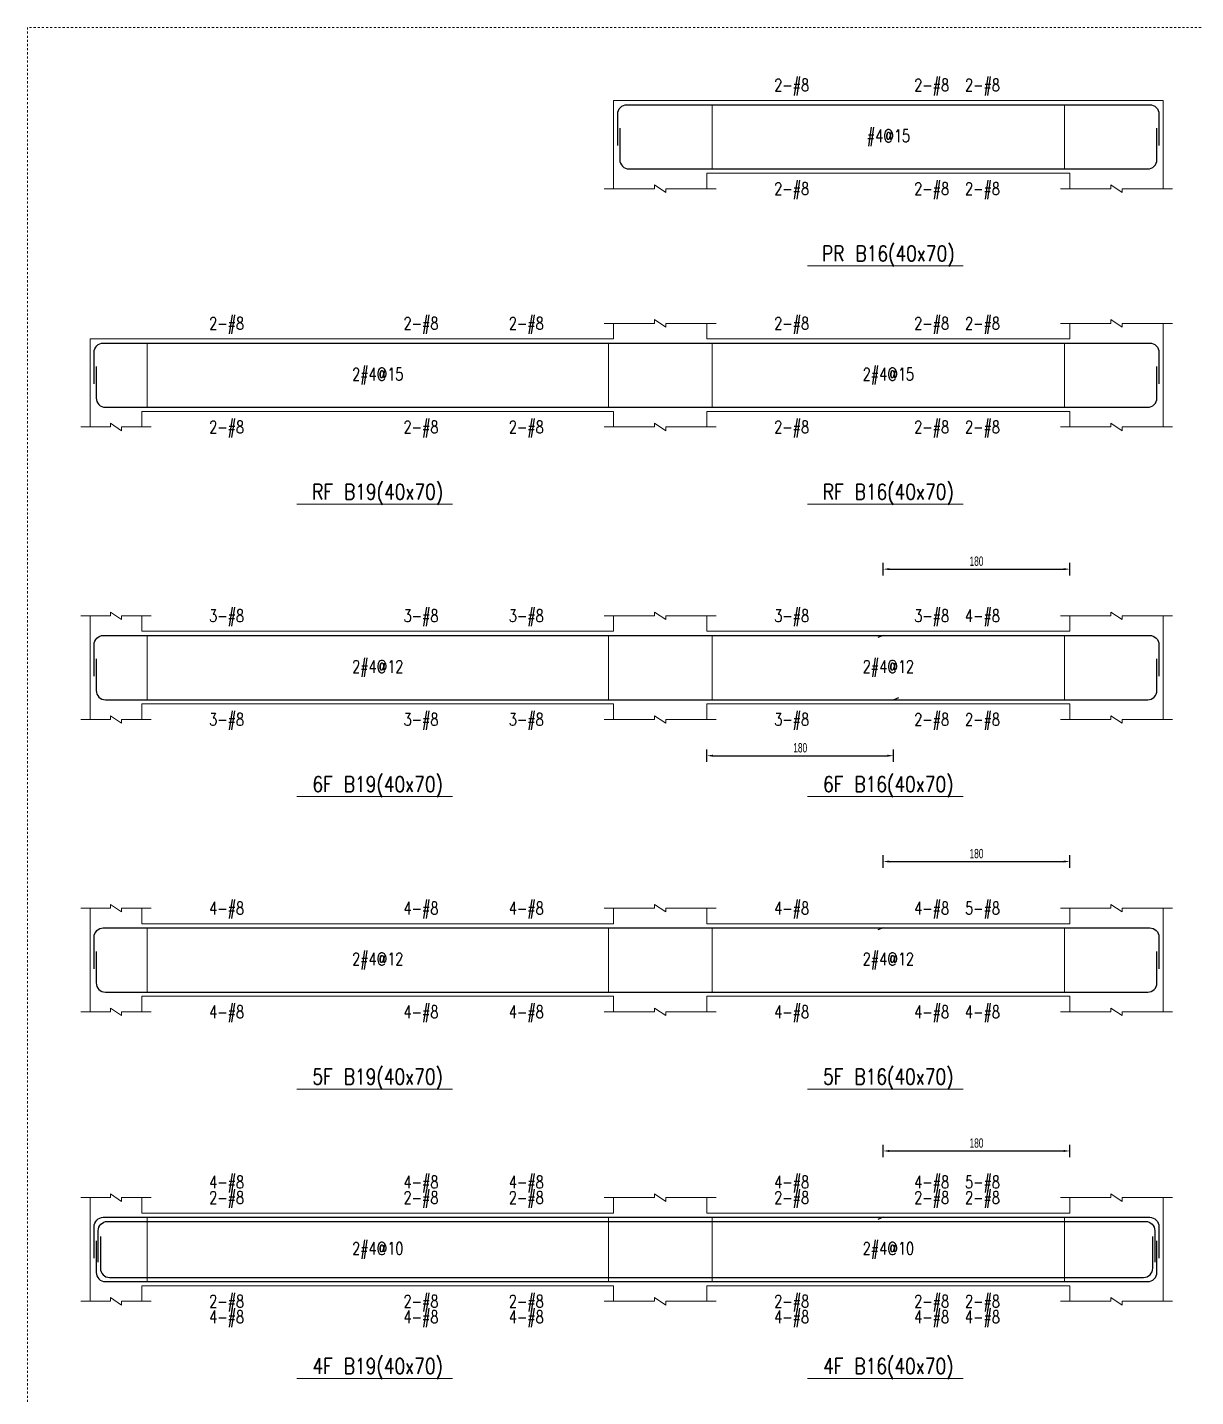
# Model space of a CAD drawing. Header units: millimetres. Extents: x 0 to 20200, y -8178 to -3000.
# Drawn here: x 16200 to 17327, y -4321 to -3000 of the extents above; entities that cross this region are included whole.
import ezdxf
from ezdxf.enums import TextEntityAlignment as Align

# ---------------------------------------------------------------- set-up
doc = ezdxf.new("R2010")
doc.units = ezdxf.units.MM
doc.linetypes.add('DOT', pattern=[4, 2, -2])
for name, color, linetype in [('stirrup-txt', 1, 'Continuous'), ('主筋文字', 1, 'Continuous'), ('主筋文字引線', 4, 'Continuous'), ('主筋線', 3, 'Continuous'), ('剪力筋文字引線', 2, 'Continuous'), ('剪力筋線', 1, 'Continuous'), ('圖框', 132, 'DOT'), ('尺寸標註-字串', 2, 'Continuous'), ('梁柱截斷記號', 3, 'Continuous'), ('梁跨名稱', 4, 'Continuous'), ('梁跨名稱底線', 2, 'Continuous'), ('邊界線', 2, 'Continuous')]:
    doc.layers.add(name, color=color, linetype=linetype)
doc.styles.add('note', font='txt', dxfattribs={"width": 0.666667, "height": 9})
doc.styles.add('txt', font='txt.shx', dxfattribs={"height": 0.2, "bigfont": 'chineset.shx'})
doc.dimstyles.new('BeamRebarDim', dxfattribs={"dimtxt": 12, "dimasz": 6, "dimexe": 6, "dimexo": 1, "dimgap": 3, "dimtad": 1, "dimdec": 0, "dimdsep": 46, "dimtxsty": 'note', "dimcen": 2.5, "dimclrd": 256, "dimclre": 256, "dimclrt": 256, "dimadec": 0, "dimazin": 0, "dimtfac": 1, "dimtmove": 0, "dimatfit": 3, "dimfxl": 1, "dimtolj": 1, "dimarcsym": 0})

# ---------------------------------------------------------------- blocks, each defined once
blk = doc.blocks.new('*D112')
at = {"layer": 'Defpoints', "color": 0}
for p in [(17205.4, -3522.6), (17025.4, -3529.6), (17205.4, -3529.6)]:
    blk.add_point(p, dxfattribs=at)
at = {"layer": '尺寸標註-字串', "lineweight": -2}
for p, q in [((17025.4, -3528.6), (17025.4, -3516.6)), ((17031.4, -3522.6), (17199.4, -3522.6)), ((17205.4, -3528.6), (17205.4, -3516.6))]:
    blk.add_line(p, q, dxfattribs=at)
at = {"layer": '尺寸標註-字串'}
for points in [[(17031.4, -3521.6), (17031.4, -3523.6), (17025.4, -3522.6)], [(17199.4, -3523.6), (17199.4, -3521.6), (17205.4, -3522.6)]]:
    blk.add_solid(points, dxfattribs=at)
at = {"layer": '尺寸標註-字串', "insert": (17115.4, -3515), "char_height": 9, "attachment_point": 5, "style": 'note'}
blk.add_mtext('\\A1;180', dxfattribs=at)
blk = doc.blocks.new('*D113')
at = {"layer": 'Defpoints', "color": 0}
for p in [(16855.4, -3709.6), (17035.4, -3702.6), (17035.4, -3709.6)]:
    blk.add_point(p, dxfattribs=at)
at = {"layer": '尺寸標註-字串', "lineweight": -2}
for p, q in [((16855.4, -3708.6), (16855.4, -3696.6)), ((17035.4, -3708.6), (17035.4, -3696.6)), ((16861.4, -3702.6), (17029.4, -3702.6))]:
    blk.add_line(p, q, dxfattribs=at)
at = {"layer": '尺寸標註-字串'}
for points in [[(16861.4, -3701.6), (16861.4, -3703.6), (16855.4, -3702.6)], [(17029.4, -3703.6), (17029.4, -3701.6), (17035.4, -3702.6)]]:
    blk.add_solid(points, dxfattribs=at)
at = {"layer": '尺寸標註-字串', "insert": (16945.4, -3695), "char_height": 9, "attachment_point": 5, "style": 'note'}
blk.add_mtext('\\A1;180', dxfattribs=at)
blk = doc.blocks.new('*D114')
at = {"layer": 'Defpoints', "color": 0}
for p in [(17025.4, -3811.7), (17205.4, -3804.7), (17205.4, -3811.7)]:
    blk.add_point(p, dxfattribs=at)
at = {"layer": '尺寸標註-字串', "lineweight": -2}
for p, q in [((17025.4, -3810.7), (17025.4, -3798.7)), ((17205.4, -3810.7), (17205.4, -3798.7)), ((17031.4, -3804.7), (17199.4, -3804.7))]:
    blk.add_line(p, q, dxfattribs=at)
at = {"layer": '尺寸標註-字串'}
for points in [[(17031.4, -3803.7), (17031.4, -3805.7), (17025.4, -3804.7)], [(17199.4, -3805.7), (17199.4, -3803.7), (17205.4, -3804.7)]]:
    blk.add_solid(points, dxfattribs=at)
at = {"layer": '尺寸標註-字串', "insert": (17115.4, -3797.1), "char_height": 9, "attachment_point": 5, "style": 'note'}
blk.add_mtext('\\A1;180', dxfattribs=at)
blk = doc.blocks.new('*D115')
at = {"layer": 'Defpoints', "color": 0}
for p in [(17025.4, -4090.9), (17205.4, -4083.9), (17205.4, -4090.9)]:
    blk.add_point(p, dxfattribs=at)
at = {"layer": '尺寸標註-字串', "lineweight": -2}
for p, q in [((17025.4, -4089.9), (17025.4, -4077.9)), ((17205.4, -4089.9), (17205.4, -4077.9)), ((17031.4, -4083.9), (17199.4, -4083.9))]:
    blk.add_line(p, q, dxfattribs=at)
at = {"layer": '尺寸標註-字串'}
for points in [[(17031.4, -4082.9), (17031.4, -4084.9), (17025.4, -4083.9)], [(17199.4, -4084.9), (17199.4, -4082.9), (17205.4, -4083.9)]]:
    blk.add_solid(points, dxfattribs=at)
at = {"layer": '尺寸標註-字串', "insert": (17115.4, -4076.3), "char_height": 9, "attachment_point": 5, "style": 'note'}
blk.add_mtext('\\A1;180', dxfattribs=at)

msp = doc.modelspace()

# ---------------------------------------------------------------- linework, layer by layer
at = {"layer": '主筋文字引線', "lineweight": 5}
for points in [[(16895.4, -3074.6, 0, 2.1, 0), (16895.4, -3068.6, 0, 0, 0), (16895.4, -3055.6, 0, 0, 0), (16915.4, -3055.6, 0, 0, 0)], [(17030.4, -3074.6, 0, 2.1, 0), (17030.4, -3068.6, 0, 0, 0), (17030.4, -3055.6, 0, 0, 0), (17050.4, -3055.6, 0, 0, 0)], [(17165.4, -3074.6, 0, 2.1, 0), (17165.4, -3068.6, 0, 0, 0), (17165.4, -3055.6, 0, 0, 0), (17145.4, -3055.6, 0, 0, 0)], [(16895.4, -3136.6, 0, 2.1, 0), (16895.4, -3142.6, 0, 0, 0), (16895.4, -3155.6, 0, 0, 0), (16915.4, -3155.6, 0, 0, 0)], [(17030.4, -3136.6, 0, 2.1, 0), (17030.4, -3142.6, 0, 0, 0), (17030.4, -3155.6, 0, 0, 0), (17050.4, -3155.6, 0, 0, 0)], [(17165.4, -3136.6, 0, 2.1, 0), (17165.4, -3142.6, 0, 0, 0), (17165.4, -3155.6, 0, 0, 0), (17145.4, -3155.6, 0, 0, 0)], [(16350.4, -3304.5, 0, 2.1, 0), (16350.4, -3298.5, 0, 0, 0), (16350.4, -3285.5, 0, 0, 0), (16370.4, -3285.5, 0, 0, 0)], [(16537.9, -3304.5, 0, 2.1, 0), (16537.9, -3298.5, 0, 0, 0), (16537.9, -3285.5, 0, 0, 0), (16557.9, -3285.5, 0, 0, 0)], [(16725.4, -3304.5, 0, 2.1, 0), (16725.4, -3298.5, 0, 0, 0), (16725.4, -3285.5, 0, 0, 0), (16705.4, -3285.5, 0, 0, 0)], [(16895.4, -3304.5, 0, 2.1, 0), (16895.4, -3298.5, 0, 0, 0), (16895.4, -3285.5, 0, 0, 0), (16915.4, -3285.5, 0, 0, 0)], [(17030.4, -3304.5, 0, 2.1, 0), (17030.4, -3298.5, 0, 0, 0), (17030.4, -3285.5, 0, 0, 0), (17050.4, -3285.5, 0, 0, 0)], [(17165.4, -3304.5, 0, 2.1, 0), (17165.4, -3298.5, 0, 0, 0), (17165.4, -3285.5, 0, 0, 0), (17145.4, -3285.5, 0, 0, 0)], [(16350.4, -3366.5, 0, 2.1, 0), (16350.4, -3372.5, 0, 0, 0), (16350.4, -3385.5, 0, 0, 0), (16370.4, -3385.5, 0, 0, 0)], [(16537.9, -3366.5, 0, 2.1, 0), (16537.9, -3372.5, 0, 0, 0), (16537.9, -3385.5, 0, 0, 0), (16557.9, -3385.5, 0, 0, 0)], [(16725.4, -3366.5, 0, 2.1, 0), (16725.4, -3372.5, 0, 0, 0), (16725.4, -3385.5, 0, 0, 0), (16705.4, -3385.5, 0, 0, 0)], [(16895.4, -3366.5, 0, 2.1, 0), (16895.4, -3372.5, 0, 0, 0), (16895.4, -3385.5, 0, 0, 0), (16915.4, -3385.5, 0, 0, 0)], [(17030.4, -3366.5, 0, 2.1, 0), (17030.4, -3372.5, 0, 0, 0), (17030.4, -3385.5, 0, 0, 0), (17050.4, -3385.5, 0, 0, 0)], [(17165.4, -3366.5, 0, 2.1, 0), (17165.4, -3372.5, 0, 0, 0), (17165.4, -3385.5, 0, 0, 0), (17145.4, -3385.5, 0, 0, 0)], [(16350.4, -3586.6, 0, 2.1, 0), (16350.4, -3580.6, 0, 0, 0), (16350.4, -3567.6, 0, 0, 0), (16370.4, -3567.6, 0, 0, 0)], [(16537.9, -3586.6, 0, 2.1, 0), (16537.9, -3580.6, 0, 0, 0), (16537.9, -3567.6, 0, 0, 0), (16557.9, -3567.6, 0, 0, 0)], [(16725.4, -3586.6, 0, 2.1, 0), (16725.4, -3580.6, 0, 0, 0), (16725.4, -3567.6, 0, 0, 0), (16705.4, -3567.6, 0, 0, 0)], [(16895.4, -3586.6, 0, 2.1, 0), (16895.4, -3580.6, 0, 0, 0), (16895.4, -3567.6, 0, 0, 0), (16915.4, -3567.6, 0, 0, 0)], [(17030.4, -3586.6, 0, 2.1, 0), (17030.4, -3580.6, 0, 0, 0), (17030.4, -3567.6, 0, 0, 0), (17050.4, -3567.6, 0, 0, 0)], [(17165.4, -3586.6, 0, 2.1, 0), (17165.4, -3580.6, 0, 0, 0), (17165.4, -3567.6, 0, 0, 0), (17145.4, -3567.6, 0, 0, 0)], [(16350.4, -3648.6, 0, 2.1, 0), (16350.4, -3654.6, 0, 0, 0), (16350.4, -3667.6, 0, 0, 0), (16370.4, -3667.6, 0, 0, 0)], [(16537.9, -3648.6, 0, 2.1, 0), (16537.9, -3654.6, 0, 0, 0), (16537.9, -3667.6, 0, 0, 0), (16557.9, -3667.6, 0, 0, 0)], [(16725.4, -3648.6, 0, 2.1, 0), (16725.4, -3654.6, 0, 0, 0), (16725.4, -3667.6, 0, 0, 0), (16705.4, -3667.6, 0, 0, 0)], [(16895.4, -3648.6, 0, 2.1, 0), (16895.4, -3654.6, 0, 0, 0), (16895.4, -3667.6, 0, 0, 0), (16915.4, -3667.6, 0, 0, 0)], [(17030.4, -3648.6, 0, 2.1, 0), (17030.4, -3654.6, 0, 0, 0), (17030.4, -3667.6, 0, 0, 0), (17050.4, -3667.6, 0, 0, 0)], [(17165.4, -3648.6, 0, 2.1, 0), (17165.4, -3654.6, 0, 0, 0), (17165.4, -3667.6, 0, 0, 0), (17145.4, -3667.6, 0, 0, 0)], [(16350.4, -3868.7, 0, 2.1, 0), (16350.4, -3862.7, 0, 0, 0), (16350.4, -3849.7, 0, 0, 0), (16370.4, -3849.7, 0, 0, 0)], [(16537.9, -3868.7, 0, 2.1, 0), (16537.9, -3862.7, 0, 0, 0), (16537.9, -3849.7, 0, 0, 0), (16557.9, -3849.7, 0, 0, 0)], [(16725.4, -3868.7, 0, 2.1, 0), (16725.4, -3862.7, 0, 0, 0), (16725.4, -3849.7, 0, 0, 0), (16705.4, -3849.7, 0, 0, 0)], [(16895.4, -3868.7, 0, 2.1, 0), (16895.4, -3862.7, 0, 0, 0), (16895.4, -3849.7, 0, 0, 0), (16915.4, -3849.7, 0, 0, 0)], [(17030.4, -3868.7, 0, 2.1, 0), (17030.4, -3862.7, 0, 0, 0), (17030.4, -3849.7, 0, 0, 0), (17050.4, -3849.7, 0, 0, 0)], [(17165.4, -3868.7, 0, 2.1, 0), (17165.4, -3862.7, 0, 0, 0), (17165.4, -3849.7, 0, 0, 0), (17145.4, -3849.7, 0, 0, 0)], [(16350.4, -3930.7, 0, 2.1, 0), (16350.4, -3936.7, 0, 0, 0), (16350.4, -3949.7, 0, 0, 0), (16370.4, -3949.7, 0, 0, 0)], [(16537.9, -3930.7, 0, 2.1, 0), (16537.9, -3936.7, 0, 0, 0), (16537.9, -3949.7, 0, 0, 0), (16557.9, -3949.7, 0, 0, 0)], [(16725.4, -3930.7, 0, 2.1, 0), (16725.4, -3936.7, 0, 0, 0), (16725.4, -3949.7, 0, 0, 0), (16705.4, -3949.7, 0, 0, 0)], [(16895.4, -3930.7, 0, 2.1, 0), (16895.4, -3936.7, 0, 0, 0), (16895.4, -3949.7, 0, 0, 0), (16915.4, -3949.7, 0, 0, 0)], [(17030.4, -3930.7, 0, 2.1, 0), (17030.4, -3936.7, 0, 0, 0), (17030.4, -3949.7, 0, 0, 0), (17050.4, -3949.7, 0, 0, 0)], [(17165.4, -3930.7, 0, 2.1, 0), (17165.4, -3936.7, 0, 0, 0), (17165.4, -3949.7, 0, 0, 0), (17145.4, -3949.7, 0, 0, 0)], [(16350.4, -4147.9, 0, 2.1, 0), (16350.4, -4141.9, 0, 0, 0), (16350.4, -4113.9, 0, 0, 0), (16370.4, -4113.9, 0, 0, 0)], [(16537.9, -4147.9, 0, 2.1, 0), (16537.9, -4141.9, 0, 0, 0), (16537.9, -4113.9, 0, 0, 0), (16557.9, -4113.9, 0, 0, 0)], [(16725.4, -4147.9, 0, 2.1, 0), (16725.4, -4141.9, 0, 0, 0), (16725.4, -4113.9, 0, 0, 0), (16705.4, -4113.9, 0, 0, 0)], [(16895.4, -4147.9, 0, 2.1, 0), (16895.4, -4141.9, 0, 0, 0), (16895.4, -4113.9, 0, 0, 0), (16915.4, -4113.9, 0, 0, 0)], [(17030.4, -4147.9, 0, 2.1, 0), (17030.4, -4141.9, 0, 0, 0), (17030.4, -4113.9, 0, 0, 0), (17050.4, -4113.9, 0, 0, 0)], [(17165.4, -4147.9, 0, 2.1, 0), (17165.4, -4141.9, 0, 0, 0), (17165.4, -4113.9, 0, 0, 0), (17145.4, -4113.9, 0, 0, 0)], [(16350.4, -4151.9, 0, 2.1, 0), (16350.4, -4145.9, 0, 0, 0), (16350.4, -4128.9, 0, 0, 0), (16370.4, -4128.9, 0, 0, 0)], [(16537.9, -4151.9, 0, 2.1, 0), (16537.9, -4145.9, 0, 0, 0), (16537.9, -4128.9, 0, 0, 0), (16557.9, -4128.9, 0, 0, 0)], [(16725.4, -4151.9, 0, 2.1, 0), (16725.4, -4145.9, 0, 0, 0), (16725.4, -4128.9, 0, 0, 0), (16705.4, -4128.9, 0, 0, 0)], [(16895.4, -4151.9, 0, 2.1, 0), (16895.4, -4145.9, 0, 0, 0), (16895.4, -4128.9, 0, 0, 0), (16915.4, -4128.9, 0, 0, 0)], [(17030.4, -4151.9, 0, 2.1, 0), (17030.4, -4145.9, 0, 0, 0), (17030.4, -4128.9, 0, 0, 0), (17050.4, -4128.9, 0, 0, 0)], [(17165.4, -4151.9, 0, 2.1, 0), (17165.4, -4145.9, 0, 0, 0), (17165.4, -4128.9, 0, 0, 0), (17145.4, -4128.9, 0, 0, 0)], [(16350.4, -4205.9, 0, 2.1, 0), (16350.4, -4211.9, 0, 0, 0), (16350.4, -4228.9, 0, 0, 0), (16370.4, -4228.9, 0, 0, 0)], [(16350.4, -4209.9, 0, 2.1, 0), (16350.4, -4215.9, 0, 0, 0), (16350.4, -4243.9, 0, 0, 0), (16370.4, -4243.9, 0, 0, 0)], [(16537.9, -4205.9, 0, 2.1, 0), (16537.9, -4211.9, 0, 0, 0), (16537.9, -4228.9, 0, 0, 0), (16557.9, -4228.9, 0, 0, 0)], [(16537.9, -4209.9, 0, 2.1, 0), (16537.9, -4215.9, 0, 0, 0), (16537.9, -4243.9, 0, 0, 0), (16557.9, -4243.9, 0, 0, 0)], [(16725.4, -4205.9, 0, 2.1, 0), (16725.4, -4211.9, 0, 0, 0), (16725.4, -4228.9, 0, 0, 0), (16705.4, -4228.9, 0, 0, 0)], [(16725.4, -4209.9, 0, 2.1, 0), (16725.4, -4215.9, 0, 0, 0), (16725.4, -4243.9, 0, 0, 0), (16705.4, -4243.9, 0, 0, 0)], [(16895.4, -4205.9, 0, 2.1, 0), (16895.4, -4211.9, 0, 0, 0), (16895.4, -4228.9, 0, 0, 0), (16915.4, -4228.9, 0, 0, 0)], [(16895.4, -4209.9, 0, 2.1, 0), (16895.4, -4215.9, 0, 0, 0), (16895.4, -4243.9, 0, 0, 0), (16915.4, -4243.9, 0, 0, 0)], [(17030.4, -4205.9, 0, 2.1, 0), (17030.4, -4211.9, 0, 0, 0), (17030.4, -4228.9, 0, 0, 0), (17050.4, -4228.9, 0, 0, 0)], [(17030.4, -4209.9, 0, 2.1, 0), (17030.4, -4215.9, 0, 0, 0), (17030.4, -4243.9, 0, 0, 0), (17050.4, -4243.9, 0, 0, 0)], [(17165.4, -4205.9, 0, 2.1, 0), (17165.4, -4211.9, 0, 0, 0), (17165.4, -4228.9, 0, 0, 0), (17145.4, -4228.9, 0, 0, 0)], [(17165.4, -4209.9, 0, 2.1, 0), (17165.4, -4215.9, 0, 0, 0), (17165.4, -4243.9, 0, 0, 0), (17145.4, -4243.9, 0, 0, 0)]]:
    msp.add_lwpolyline(points, format="xyseb", dxfattribs=at)
at = {"layer": '主筋線', "lineweight": 30}
for points in [[(16769.4, -3114), (16769.4, -3083.5, -0.414214), (16778.2, -3074.6), (16855.4, -3074.6)], [(17205.4, -3074.6), (17282.5, -3074.6, -0.414214), (17291.4, -3083.5), (17291.4, -3114)], [(16771.4, -3097.3), (16771.4, -3127.7, 0.414214), (16780.2, -3136.6), (16855.4, -3136.6)], [(17205.4, -3136.6), (17280.5, -3136.6, 0.414214), (17289.4, -3127.7), (17289.4, -3097.3)], [(16264.4, -3343.9), (16264.4, -3313.4, -0.414214), (16273.2, -3304.5), (16310.4, -3304.5)], [(17205.4, -3304.5), (17282.5, -3304.5, -0.414214), (17291.4, -3313.4), (17291.4, -3343.9)], [(16266.4, -3327.1), (16266.4, -3357.6, 0.414214), (16275.2, -3366.5), (16310.4, -3366.5)], [(17205.4, -3366.5), (17280.5, -3366.5, 0.414214), (17289.4, -3357.6), (17289.4, -3327.1)], [(16264.4, -3626), (16264.4, -3595.5, -0.414214), (16273.2, -3586.6), (16310.4, -3586.6)], [(17205.4, -3586.6), (17282.5, -3586.6, -0.414214), (17291.4, -3595.5), (17291.4, -3626)], [(16266.4, -3609.2), (16266.4, -3639.7, 0.414214), (16275.2, -3648.6), (16310.4, -3648.6)], [(17205.4, -3648.6), (17280.5, -3648.6, 0.414214), (17289.4, -3639.7), (17289.4, -3609.2)], [(16264.4, -3908.1), (16264.4, -3877.6, -0.414214), (16273.2, -3868.7), (16310.4, -3868.7)], [(17205.4, -3868.7), (17282.5, -3868.7, -0.414214), (17291.4, -3877.6), (17291.4, -3908.1)], [(16266.4, -3891.4), (16266.4, -3921.8, 0.414214), (16275.2, -3930.7), (16310.4, -3930.7)], [(17205.4, -3930.7), (17280.5, -3930.7, 0.414214), (17289.4, -3921.8), (17289.4, -3891.4)], [(16264.4, -4187.3), (16264.4, -4156.8, -0.414214), (16273.2, -4147.9), (16310.4, -4147.9)], [(16268.4, -4191.3), (16268.4, -4160.8, -0.414214), (16277.2, -4151.9), (16310.4, -4151.9)], [(17205.4, -4147.9), (17282.5, -4147.9, -0.414214), (17291.4, -4156.8), (17291.4, -4187.3)], [(17205.4, -4151.9), (17278.5, -4151.9, -0.414214), (17287.4, -4160.8), (17287.4, -4191.3)], [(16266.4, -4170.5), (16266.4, -4201, 0.414214), (16275.2, -4209.9), (16310.4, -4209.9)], [(16270.4, -4166.5), (16270.4, -4197, 0.414214), (16279.2, -4205.9), (16310.4, -4205.9)], [(17205.4, -4205.9), (17276.5, -4205.9, 0.414214), (17285.4, -4197), (17285.4, -4166.5)], [(17205.4, -4209.9), (17280.5, -4209.9, 0.414214), (17289.4, -4201), (17289.4, -4170.5)]]:
    msp.add_lwpolyline(points, format="xyb", dxfattribs=at)
for points in [[(16855.4, -3074.6), (17205.4, -3074.6)], [(16855.4, -3136.6), (17205.4, -3136.6)], [(16310.4, -3304.5), (16765.4, -3304.5)], [(16765.4, -3304.5), (16855.4, -3304.5)], [(16765.4, -3304.5), (16855.4, -3304.5)], [(16855.4, -3304.5), (17205.4, -3304.5)], [(16310.4, -3366.5), (16765.4, -3366.5)], [(16765.4, -3366.5), (16855.4, -3366.5)], [(16765.4, -3366.5), (16855.4, -3366.5)], [(16855.4, -3366.5), (17205.4, -3366.5)], [(16310.4, -3586.6), (16765.4, -3586.6)], [(16765.4, -3586.6), (16855.4, -3586.6)], [(16765.4, -3586.6), (16855.4, -3586.6)], [(16855.4, -3586.6), (17025.4, -3586.6)], [(17025.4, -3586.6), (17020.4, -3588.6)], [(17025.4, -3586.6), (17205.4, -3586.6)], [(16310.4, -3648.6), (16765.4, -3648.6)], [(16765.4, -3648.6), (16855.4, -3648.6)], [(16765.4, -3648.6), (16855.4, -3648.6)], [(16855.4, -3648.6), (17035.4, -3648.6)], [(17035.4, -3648.6), (17040.4, -3646.6)], [(17035.4, -3648.6), (17205.4, -3648.6)], [(16310.4, -3868.7), (16765.4, -3868.7)], [(16765.4, -3868.7), (16855.4, -3868.7)], [(16765.4, -3868.7), (16855.4, -3868.7)], [(16855.4, -3868.7), (17025.4, -3868.7)], [(17025.4, -3868.7), (17020.4, -3870.7)], [(17025.4, -3868.7), (17205.4, -3868.7)], [(16310.4, -3930.7), (16765.4, -3930.7)], [(16765.4, -3930.7), (16855.4, -3930.7)], [(16765.4, -3930.7), (16855.4, -3930.7)], [(16855.4, -3930.7), (17205.4, -3930.7)], [(16310.4, -4147.9), (16765.4, -4147.9)], [(16310.4, -4151.9), (16765.4, -4151.9)], [(16765.4, -4147.9), (16855.4, -4147.9)], [(16765.4, -4147.9), (16855.4, -4147.9)], [(16765.4, -4151.9), (16855.4, -4151.9)], [(16765.4, -4151.9), (16855.4, -4151.9)], [(16855.4, -4147.9), (17025.4, -4147.9)], [(16855.4, -4151.9), (17205.4, -4151.9)], [(17025.4, -4147.9), (17020.4, -4149.9)], [(17025.4, -4147.9), (17205.4, -4147.9)], [(16310.4, -4205.9), (16765.4, -4205.9)], [(16310.4, -4209.9), (16765.4, -4209.9)], [(16765.4, -4205.9), (16855.4, -4205.9)], [(16765.4, -4205.9), (16855.4, -4205.9)], [(16765.4, -4209.9), (16855.4, -4209.9)], [(16765.4, -4209.9), (16855.4, -4209.9)], [(16855.4, -4205.9), (17205.4, -4205.9)], [(16855.4, -4209.9), (17205.4, -4209.9)]]:
    msp.add_lwpolyline(points, dxfattribs=at)
at = {"layer": '剪力筋文字引線', "lineweight": 5}
for points in [[(16860.4, -3105.6, 0, 2.1, 0), (16866.4, -3105.6, 0, 0, 0), (17003.4, -3105.6, 0, 0, 0)], [(17200.4, -3105.6, 0, 2.1, 0), (17194.4, -3105.6, 0, 0, 0), (17057.4, -3105.6, 0, 0, 0)], [(16315.4, -3335.5, 0, 2.1, 0), (16321.4, -3335.5, 0, 0, 0), (16506.4, -3335.5, 0, 0, 0)], [(16760.4, -3335.5, 0, 2.1, 0), (16754.4, -3335.5, 0, 0, 0), (16569.4, -3335.5, 0, 0, 0)], [(16860.4, -3335.5, 0, 2.1, 0), (16866.4, -3335.5, 0, 0, 0), (16998.9, -3335.5, 0, 0, 0)], [(17200.4, -3335.5, 0, 2.1, 0), (17194.4, -3335.5, 0, 0, 0), (17061.9, -3335.5, 0, 0, 0)], [(16315.4, -3617.6, 0, 2.1, 0), (16321.4, -3617.6, 0, 0, 0), (16506.4, -3617.6, 0, 0, 0)], [(16760.4, -3617.6, 0, 2.1, 0), (16754.4, -3617.6, 0, 0, 0), (16569.4, -3617.6, 0, 0, 0)], [(16860.4, -3617.6, 0, 2.1, 0), (16866.4, -3617.6, 0, 0, 0), (16998.9, -3617.6, 0, 0, 0)], [(17200.4, -3617.6, 0, 2.1, 0), (17194.4, -3617.6, 0, 0, 0), (17061.9, -3617.6, 0, 0, 0)], [(16315.4, -3899.7, 0, 2.1, 0), (16321.4, -3899.7, 0, 0, 0), (16506.4, -3899.7, 0, 0, 0)], [(16760.4, -3899.7, 0, 2.1, 0), (16754.4, -3899.7, 0, 0, 0), (16569.4, -3899.7, 0, 0, 0)], [(16860.4, -3899.7, 0, 2.1, 0), (16866.4, -3899.7, 0, 0, 0), (16998.9, -3899.7, 0, 0, 0)], [(17200.4, -3899.7, 0, 2.1, 0), (17194.4, -3899.7, 0, 0, 0), (17061.9, -3899.7, 0, 0, 0)], [(16315.4, -4178.9, 0, 2.1, 0), (16321.4, -4178.9, 0, 0, 0), (16506.4, -4178.9, 0, 0, 0)], [(16760.4, -4178.9, 0, 2.1, 0), (16754.4, -4178.9, 0, 0, 0), (16569.4, -4178.9, 0, 0, 0)], [(16860.4, -4178.9, 0, 2.1, 0), (16866.4, -4178.9, 0, 0, 0), (16998.9, -4178.9, 0, 0, 0)], [(17200.4, -4178.9, 0, 2.1, 0), (17194.4, -4178.9, 0, 0, 0), (17061.9, -4178.9, 0, 0, 0)]]:
    msp.add_lwpolyline(points, format="xyseb", dxfattribs=at)
at = {"layer": '剪力筋線', "lineweight": 5}
for points in [[(16860.4, -3074.4), (16860.4, -3136.8)], [(17200.4, -3074.4), (17200.4, -3136.8)], [(16315.4, -3304.3), (16315.4, -3366.7)], [(16760.4, -3304.3), (16760.4, -3366.7)], [(16860.4, -3304.3), (16860.4, -3366.7)], [(17200.4, -3304.3), (17200.4, -3366.7)], [(16315.4, -3586.4), (16315.4, -3648.8)], [(16760.4, -3586.4), (16760.4, -3648.8)], [(16860.4, -3586.4), (16860.4, -3648.8)], [(17200.4, -3586.4), (17200.4, -3648.8)], [(16315.4, -3868.5), (16315.4, -3930.9)], [(16760.4, -3868.5), (16760.4, -3930.9)], [(16860.4, -3868.5), (16860.4, -3930.9)], [(17200.4, -3868.5), (17200.4, -3930.9)], [(16315.4, -4147.7), (16315.4, -4210.1)], [(16760.4, -4147.7), (16760.4, -4210.1)], [(16860.4, -4147.7), (16860.4, -4210.1)], [(17200.4, -4147.7), (17200.4, -4210.1)]]:
    msp.add_lwpolyline(points, dxfattribs=at)
at = {"layer": '圖框', "lineweight": 5}
msp.add_lwpolyline([(16200, -5564), (20200, -5564), (20200, -3000), (16200, -3000), (16200, -5564)], dxfattribs=at)
at = {"layer": '梁柱截斷記號', "lineweight": 5}
for points in [[(16756.4, -3155.6), (16805, -3155.6), (16805, -3152), (16815.8, -3159.2), (16815.8, -3155.6), (16864.4, -3155.6)], [(17196.4, -3155.6), (17245, -3155.6), (17245, -3152), (17255.8, -3159.2), (17255.8, -3155.6), (17304.4, -3155.6)], [(16756.4, -3285.5), (16805, -3285.5), (16805, -3281.9), (16815.8, -3289.1), (16815.8, -3285.5), (16864.4, -3285.5)], [(17196.4, -3285.5), (17245, -3285.5), (17245, -3281.9), (17255.8, -3289.1), (17255.8, -3285.5), (17304.4, -3285.5)], [(16251.4, -3385.5), (16280, -3385.5), (16280, -3381.9), (16290.8, -3389.1), (16290.8, -3385.5), (16319.4, -3385.5)], [(16756.4, -3385.5), (16805, -3385.5), (16805, -3381.9), (16815.8, -3389.1), (16815.8, -3385.5), (16864.4, -3385.5)], [(17196.4, -3385.5), (17245, -3385.5), (17245, -3381.9), (17255.8, -3389.1), (17255.8, -3385.5), (17304.4, -3385.5)], [(16251.4, -3567.6), (16280, -3567.6), (16280, -3564), (16290.8, -3571.2), (16290.8, -3567.6), (16319.4, -3567.6)], [(16756.4, -3567.6), (16805, -3567.6), (16805, -3564), (16815.8, -3571.2), (16815.8, -3567.6), (16864.4, -3567.6)], [(17196.4, -3567.6), (17245, -3567.6), (17245, -3564), (17255.8, -3571.2), (17255.8, -3567.6), (17304.4, -3567.6)], [(16251.4, -3667.6), (16280, -3667.6), (16280, -3664), (16290.8, -3671.2), (16290.8, -3667.6), (16319.4, -3667.6)], [(16756.4, -3667.6), (16805, -3667.6), (16805, -3664), (16815.8, -3671.2), (16815.8, -3667.6), (16864.4, -3667.6)], [(17196.4, -3667.6), (17245, -3667.6), (17245, -3664), (17255.8, -3671.2), (17255.8, -3667.6), (17304.4, -3667.6)], [(16251.4, -3849.7), (16280, -3849.7), (16280, -3846.1), (16290.8, -3853.3), (16290.8, -3849.7), (16319.4, -3849.7)], [(16756.4, -3849.7), (16805, -3849.7), (16805, -3846.1), (16815.8, -3853.3), (16815.8, -3849.7), (16864.4, -3849.7)], [(17196.4, -3849.7), (17245, -3849.7), (17245, -3846.1), (17255.8, -3853.3), (17255.8, -3849.7), (17304.4, -3849.7)], [(16251.4, -3949.7), (16280, -3949.7), (16280, -3946.1), (16290.8, -3953.3), (16290.8, -3949.7), (16319.4, -3949.7)], [(16756.4, -3949.7), (16805, -3949.7), (16805, -3946.1), (16815.8, -3953.3), (16815.8, -3949.7), (16864.4, -3949.7)], [(17196.4, -3949.7), (17245, -3949.7), (17245, -3946.1), (17255.8, -3953.3), (17255.8, -3949.7), (17304.4, -3949.7)], [(16251.4, -4128.9), (16280, -4128.9), (16280, -4125.3), (16290.8, -4132.5), (16290.8, -4128.9), (16319.4, -4128.9)], [(16756.4, -4128.9), (16805, -4128.9), (16805, -4125.3), (16815.8, -4132.5), (16815.8, -4128.9), (16864.4, -4128.9)], [(17196.4, -4128.9), (17245, -4128.9), (17245, -4125.3), (17255.8, -4132.5), (17255.8, -4128.9), (17304.4, -4128.9)], [(16251.4, -4228.9), (16280, -4228.9), (16280, -4225.3), (16290.8, -4232.5), (16290.8, -4228.9), (16319.4, -4228.9)], [(16756.4, -4228.9), (16805, -4228.9), (16805, -4225.3), (16815.8, -4232.5), (16815.8, -4228.9), (16864.4, -4228.9)], [(17196.4, -4228.9), (17245, -4228.9), (17245, -4225.3), (17255.8, -4232.5), (17255.8, -4228.9), (17304.4, -4228.9)]]:
    msp.add_lwpolyline(points, dxfattribs=at)
at = {"layer": '梁跨名稱底線', "lineweight": 5}
for points in [[(16952.4, -3230.1), (17102.4, -3230.1)], [(16459.9, -3460), (16609.9, -3460)], [(16952.4, -3460), (17102.4, -3460)], [(16459.9, -3742.1), (16609.9, -3742.1)], [(16952.4, -3742.1), (17102.4, -3742.1)], [(16459.9, -4024.2), (16609.9, -4024.2)], [(16952.4, -4024.2), (17102.4, -4024.2)], [(16459.9, -4303.4), (16609.9, -4303.4)], [(16952.4, -4303.4), (17102.4, -4303.4)]]:
    msp.add_lwpolyline(points, dxfattribs=at)
at = {"layer": '邊界線', "lineweight": 5}
for points in [[(16765.4, -3140.6), (16765.4, -3070.6)], [(16765.4, -3070.6), (16855.4, -3070.6)], [(16855.4, -3070.6), (17205.4, -3070.6)], [(17205.4, -3070.6), (17295.4, -3070.6)], [(17295.4, -3070.6), (17295.4, -3140.6)], [(16765.4, -3155.6), (16765.4, -3140.6)], [(16855.4, -3155.6), (16855.4, -3140.6)], [(16855.4, -3140.6), (17205.4, -3140.6)], [(17205.4, -3155.6), (17205.4, -3140.6)], [(17295.4, -3140.6), (17295.4, -3155.6)], [(16765.4, -3300.5), (16765.4, -3285.5)], [(16855.4, -3300.5), (16855.4, -3285.5)], [(17205.4, -3300.5), (17205.4, -3285.5)], [(17295.4, -3300.5), (17295.4, -3285.5)], [(16260.4, -3370.5), (16260.4, -3300.5)], [(16260.4, -3300.5), (16310.4, -3300.5)], [(16310.4, -3300.5), (16765.4, -3300.5)], [(16855.4, -3300.5), (17205.4, -3300.5)], [(17295.4, -3370.5), (17295.4, -3300.5)], [(16260.4, -3385.5), (16260.4, -3370.5)], [(16310.4, -3385.5), (16310.4, -3370.5)], [(16310.4, -3370.5), (16765.4, -3370.5)], [(16765.4, -3385.5), (16765.4, -3370.5)], [(16855.4, -3385.5), (16855.4, -3370.5)], [(16855.4, -3370.5), (17205.4, -3370.5)], [(17205.4, -3385.5), (17205.4, -3370.5)], [(17295.4, -3385.5), (17295.4, -3370.5)], [(16260.4, -3582.6), (16260.4, -3567.6)], [(16310.4, -3567.6), (16310.4, -3582.6)], [(16765.4, -3582.6), (16765.4, -3567.6)], [(16855.4, -3582.6), (16855.4, -3567.6)], [(17205.4, -3582.6), (17205.4, -3567.6)], [(17295.4, -3582.6), (17295.4, -3567.6)], [(16260.4, -3652.6), (16260.4, -3582.6)], [(16310.4, -3582.6), (16765.4, -3582.6)], [(16855.4, -3582.6), (17205.4, -3582.6)], [(17295.4, -3652.6), (17295.4, -3582.6)], [(16260.4, -3667.6), (16260.4, -3652.6)], [(16310.4, -3667.6), (16310.4, -3652.6)], [(16310.4, -3652.6), (16765.4, -3652.6)], [(16765.4, -3667.6), (16765.4, -3652.6)], [(16855.4, -3667.6), (16855.4, -3652.6)], [(16855.4, -3652.6), (17205.4, -3652.6)], [(17205.4, -3667.6), (17205.4, -3652.6)], [(17295.4, -3667.6), (17295.4, -3652.6)], [(16260.4, -3864.7), (16260.4, -3849.7)], [(16310.4, -3849.7), (16310.4, -3864.7)], [(16765.4, -3864.7), (16765.4, -3849.7)], [(16855.4, -3864.7), (16855.4, -3849.7)], [(17205.4, -3864.7), (17205.4, -3849.7)], [(17295.4, -3864.7), (17295.4, -3849.7)], [(16260.4, -3934.7), (16260.4, -3864.7)], [(16310.4, -3864.7), (16765.4, -3864.7)], [(16855.4, -3864.7), (17205.4, -3864.7)], [(17295.4, -3934.7), (17295.4, -3864.7)], [(16260.4, -3949.7), (16260.4, -3934.7)], [(16310.4, -3949.7), (16310.4, -3934.7)], [(16310.4, -3934.7), (16765.4, -3934.7)], [(16765.4, -3949.7), (16765.4, -3934.7)], [(16855.4, -3949.7), (16855.4, -3934.7)], [(16855.4, -3934.7), (17205.4, -3934.7)], [(17205.4, -3949.7), (17205.4, -3934.7)], [(17295.4, -3949.7), (17295.4, -3934.7)], [(16260.4, -4143.9), (16260.4, -4128.9)], [(16310.4, -4128.9), (16310.4, -4143.9)], [(16765.4, -4143.9), (16765.4, -4128.9)], [(16855.4, -4143.9), (16855.4, -4128.9)], [(17205.4, -4143.9), (17205.4, -4128.9)], [(17295.4, -4143.9), (17295.4, -4128.9)], [(16260.4, -4213.9), (16260.4, -4143.9)], [(16310.4, -4143.9), (16765.4, -4143.9)], [(16855.4, -4143.9), (17205.4, -4143.9)], [(17295.4, -4213.9), (17295.4, -4143.9)], [(16260.4, -4228.9), (16260.4, -4213.9)], [(16310.4, -4228.9), (16310.4, -4213.9)], [(16310.4, -4213.9), (16765.4, -4213.9)], [(16765.4, -4228.9), (16765.4, -4213.9)], [(16855.4, -4228.9), (16855.4, -4213.9)], [(16855.4, -4213.9), (17205.4, -4213.9)], [(17205.4, -4228.9), (17205.4, -4213.9)], [(17295.4, -4228.9), (17295.4, -4213.9)]]:
    msp.add_lwpolyline(points, dxfattribs=at)

# ---------------------------------------------------------------- texts
at = {"layer": 'stirrup-txt', "style": 'txt', "width": 0.75}
for s, p in [('#4@15', (17030.4, -3110.6)), ('2#4@15', (16537.9, -3340.5)), ('2#4@15', (17030.4, -3340.5)), ('2#4@12', (16537.9, -3622.6)), ('2#4@12', (17030.4, -3622.6)), ('2#4@12', (16537.9, -3904.7)), ('2#4@12', (17030.4, -3904.7)), ('2#4@10', (16537.9, -4183.9)), ('2#4@10', (17030.4, -4183.9))]:
    msp.add_text(s, height=12, dxfattribs=at).set_placement(p, align=Align.CENTER)
at = {"layer": '主筋文字', "style": 'txt', "width": 0.75}
for s, p in [('2-#8', (16920.4, -3055.6)), ('2-#8', (17055.4, -3055.6)), ('2-#8', (17104.4, -3055.6)), ('2-#8', (16920.4, -3155.6)), ('2-#8', (17055.4, -3155.6)), ('2-#8', (17104.4, -3155.6)), ('2-#8', (16375.4, -3285.5)), ('2-#8', (16562.9, -3285.5)), ('2-#8', (16664.4, -3285.5)), ('2-#8', (16920.4, -3285.5)), ('2-#8', (17055.4, -3285.5)), ('2-#8', (17104.4, -3285.5)), ('2-#8', (16375.4, -3385.5)), ('2-#8', (16562.9, -3385.5)), ('2-#8', (16664.4, -3385.5)), ('2-#8', (16920.4, -3385.5)), ('2-#8', (17055.4, -3385.5)), ('2-#8', (17104.4, -3385.5)), ('3-#8', (16375.4, -3567.6)), ('3-#8', (16562.9, -3567.6)), ('3-#8', (16664.4, -3567.6)), ('3-#8', (16920.4, -3567.6)), ('3-#8', (17055.4, -3567.6)), ('4-#8', (17104.4, -3567.6)), ('3-#8', (16375.4, -3667.6)), ('3-#8', (16562.9, -3667.6)), ('3-#8', (16664.4, -3667.6)), ('3-#8', (16920.4, -3667.6)), ('2-#8', (17055.4, -3667.6)), ('2-#8', (17104.4, -3667.6)), ('4-#8', (16375.4, -3849.7)), ('4-#8', (16562.9, -3849.7)), ('4-#8', (16664.4, -3849.7)), ('4-#8', (16920.4, -3849.7)), ('4-#8', (17055.4, -3849.7)), ('5-#8', (17104.4, -3849.7)), ('4-#8', (16375.4, -3949.7)), ('4-#8', (16562.9, -3949.7)), ('4-#8', (16664.4, -3949.7)), ('4-#8', (16920.4, -3949.7)), ('4-#8', (17055.4, -3949.7)), ('4-#8', (17104.4, -3949.7)), ('4-#8', (16375.4, -4113.9)), ('4-#8', (16562.9, -4113.9)), ('4-#8', (16664.4, -4113.9)), ('4-#8', (16920.4, -4113.9)), ('4-#8', (17055.4, -4113.9)), ('5-#8', (17104.4, -4113.9)), ('2-#8', (16375.4, -4128.9)), ('2-#8', (16562.9, -4128.9)), ('2-#8', (16664.4, -4128.9)), ('2-#8', (16920.4, -4128.9)), ('2-#8', (17055.4, -4128.9)), ('2-#8', (17104.4, -4128.9)), ('2-#8', (16375.4, -4228.9)), ('2-#8', (16562.9, -4228.9)), ('2-#8', (16664.4, -4228.9)), ('2-#8', (16920.4, -4228.9)), ('2-#8', (17055.4, -4228.9)), ('2-#8', (17104.4, -4228.9)), ('4-#8', (16375.4, -4243.9)), ('4-#8', (16562.9, -4243.9)), ('4-#8', (16664.4, -4243.9)), ('4-#8', (16920.4, -4243.9)), ('4-#8', (17055.4, -4243.9)), ('4-#8', (17104.4, -4243.9))]:
    msp.add_text(s, height=12, dxfattribs=at).set_placement(p, align=Align.MIDDLE_LEFT)
at = {"layer": '梁跨名稱', "style": 'txt', "width": 0.8}
for s, p in [('PR B16(40x70)', (17030.4, -3225.6)), ('RF B19(40x70)', (16537.9, -3455.5)), ('RF B16(40x70)', (17030.4, -3455.5)), ('6F B19(40x70)', (16537.9, -3737.6)), ('6F B16(40x70)', (17030.4, -3737.6)), ('5F B19(40x70)', (16537.9, -4019.7)), ('5F B16(40x70)', (17030.4, -4019.7)), ('4F B19(40x70)', (16537.9, -4298.9)), ('4F B16(40x70)', (17030.4, -4298.9))]:
    msp.add_text(s, height=15, dxfattribs=at).set_placement(p, align=Align.CENTER)

# ---------------------------------------------------------------- dimensions: what is measured, and where the dimension line sits
at = {"layer": '尺寸標註-字串'}
for base, p1, p2, picture, middle in [((17205.4, -3522.6), (17025.4, -3529.6), (17205.4, -3529.6), '*D112', (17115.4, -3515)), ((17035.4, -3702.6), (16855.4, -3709.6), (17035.4, -3709.6), '*D113', (16945.4, -3695)), ((17205.4, -3804.7), (17025.4, -3811.7), (17205.4, -3811.7), '*D114', (17115.4, -3797.1)), ((17205.4, -4083.9), (17025.4, -4090.9), (17205.4, -4090.9), '*D115', (17115.4, -4076.3))]:
    dim = msp.add_linear_dim(base=base, p1=p1, p2=p2, dimstyle='BeamRebarDim', dxfattribs=at)
    dim.commit()
    dim.dimension.update_dxf_attribs({"geometry": picture, "text_midpoint": middle})

doc.saveas('drawing.dxf')
